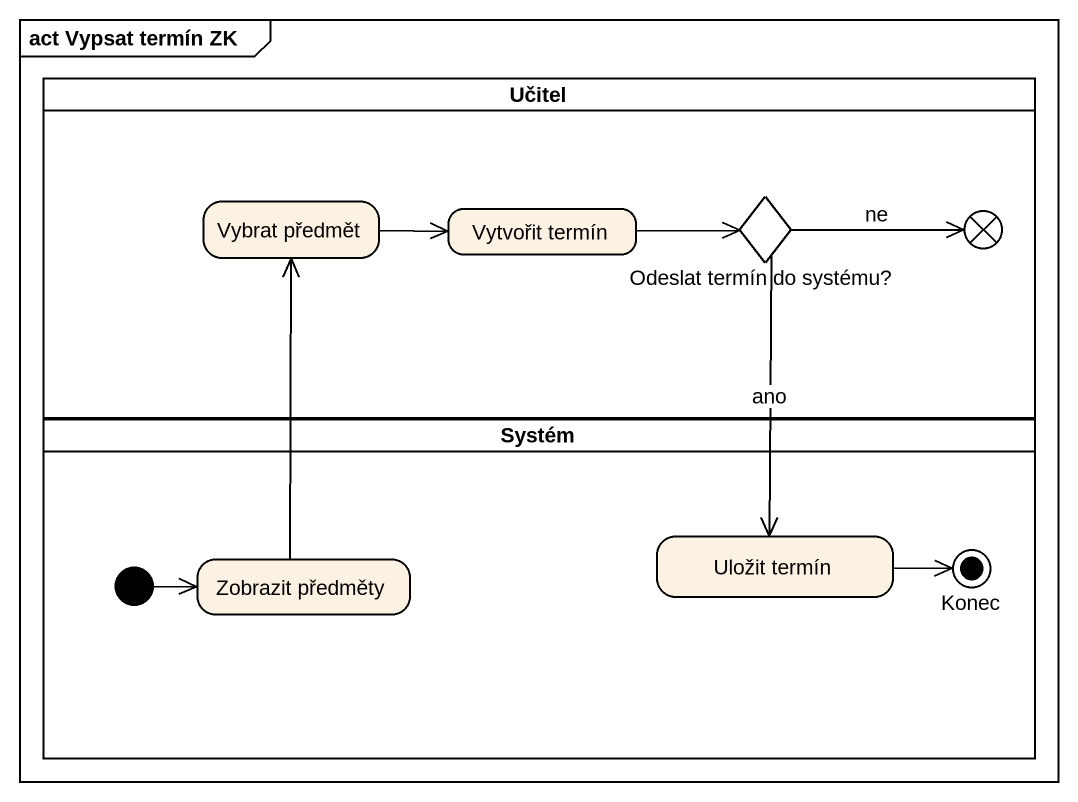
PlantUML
@startuml
mainframe act Vypsat termín ZK
hide empty description
state Učitel <<partition>> {
  state "Vybrat předmět" as Vybrat_předmět
  state "Vytvořit termín" as Vytvořit_termín
  state "Odeslat termín do systému?" as Odeslat_termín_do_systému <<choice>>
  state flowfinal1 <<end>>
}
state Systém <<partition>> {
  state "Zobrazit předměty" as Zobrazit_předměty
  state "Uložit termín" as Uložit_termín
  state Konec <<end>>
  [*] -right-> Zobrazit_předměty
}
Vybrat_předmět -right-> Vytvořit_termín
Vytvořit_termín -right-> Odeslat_termín_do_systému
Odeslat_termín_do_systému -right-> flowfinal1 : ne
Odeslat_termín_do_systému --> Uložit_termín : ano
Zobrazit_předměty -up-> Vybrat_předmět
Uložit_termín -right-> Konec
@enduml
